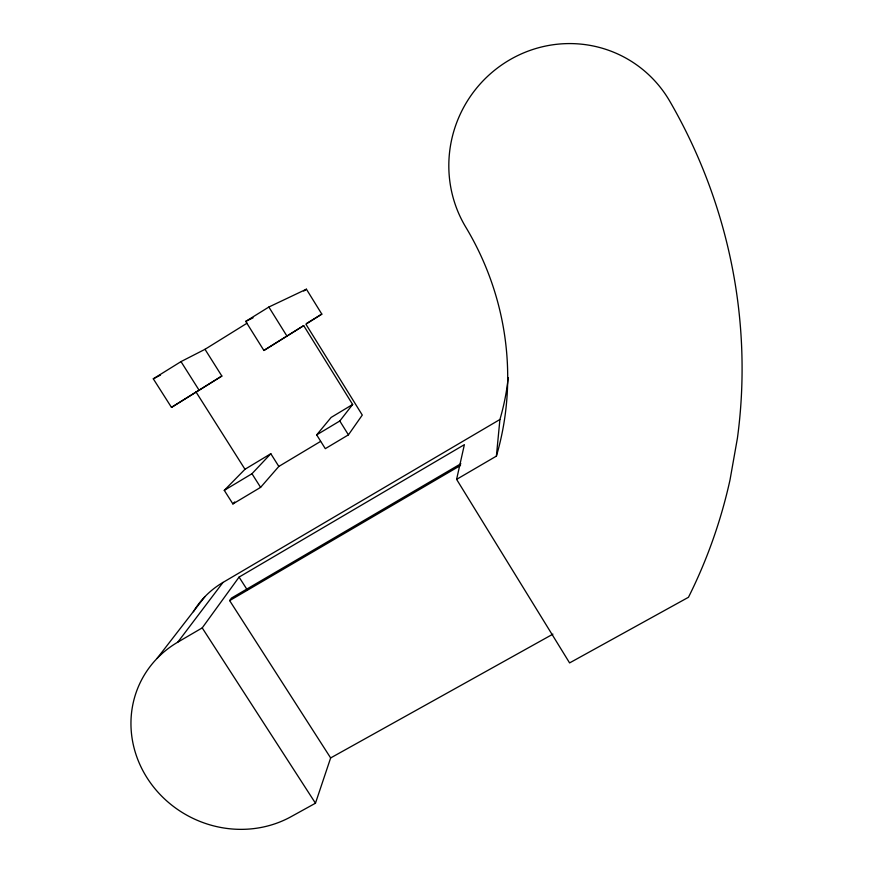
<?xml version="1.0" encoding="UTF-8"?>
<svg xmlns="http://www.w3.org/2000/svg" width="873" height="873" viewBox="0 0 873 873"><rect width="100%" height="100%" fill="white"/><g stroke="black" fill="none" stroke-linecap="round" stroke-linejoin="round"><path stroke-width="1.31" d="M496.399 456.121A287.228 277.723 49.5 0 0 465.746 227.089A120.474 117.779 -59.5 0 1 507.148 61.383A120.474 117.779 -59.5 0 1 669.875 101.388A526.692 509.003 50.2 0 1 737.401 438.29L730.014 479.91A526.692 509.003 50.2 0 1 688.459 597.285L569.589 662.913L456.601 479.364L496.399 456.121L499.913 419.509A248.238 241.483 51.4 0 0 508.239 377.66M456.601 479.364L464.381 444.663L239.071 577.097L202.22 627.894L177.819 642.135A105.873 99.107 26.9 0 0 147.624 778.716A105.873 99.107 26.9 0 0 291.08 816.681L315.469 803.215L330.649 757.939L552.925 634.136M348.425 434.852L362.284 415.068L305.921 324.21L321.821 314.116L306.412 289.203L268.851 307.034L245.717 321.395L263.897 350.466L303.706 325.618L352.648 404.483L339.793 420.993L316.681 434.874L325.302 448.667L348.425 434.852L339.793 420.993M330.649 757.939L229.654 600.613L231.432 598.092L460.868 463.738M177.819 642.135L222.986 582.433L499.913 419.509M157.107 658.384L204.849 596.728M316.681 434.874L331.118 417.436L352.648 404.483M278.825 466.433L270.816 453.72L244.986 469.27L224.274 490.353L232.905 503.928L260.601 487.363L278.825 466.433L320.577 441.411M232.905 503.928L234.728 501.931M224.274 490.353L251.97 473.733L270.816 453.72M263.897 350.466L303.706 325.618M171.479 407.385L221.851 376.045L205.002 349.309L180.995 361.608L153.299 378.817L171.479 407.385L221.851 376.045M205.002 349.309L247.114 323.163M306.445 323.523L321.821 314.116M229.654 600.613L460.529 465.462M153.299 378.817L160.501 375.063M245.717 321.395L253.072 317.816M202.22 627.894L315.469 803.215M239.071 577.097L247.146 589.722M180.995 361.608L199.175 390.329M251.97 473.733L260.601 487.363M196.01 391.955L244.986 469.27M268.851 307.034L287.021 336.225M306.412 289.203A67.821 1.277 -31.6 0 1 303.771 291.025M193.391 611.711A92.08 87.169 27 0 1 222.986 582.433"/></g></svg>
